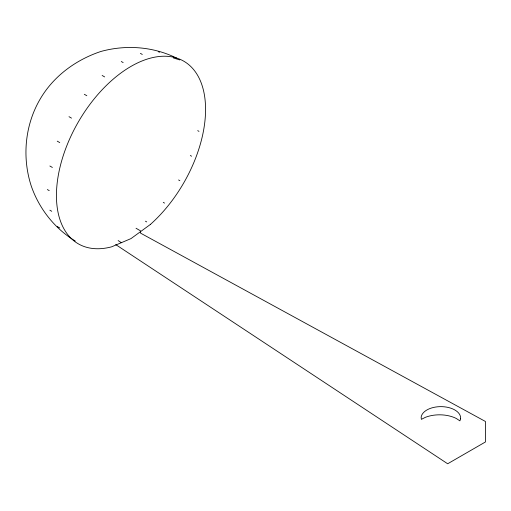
<?xml version="1.0" encoding="UTF-8"?>
<svg xmlns="http://www.w3.org/2000/svg" width="511" height="511" viewBox="0 0 511 511"><rect width="100%" height="100%" fill="white"/><g stroke="black" fill="none" stroke-linecap="round" stroke-linejoin="round"><path stroke-width="0.77" d="M176.697 58.139C153.268 46.571 126.096 44.534 100.922 51.458C75.666 59.864 53.067 76.458 39.749 99.798C24.764 125.763 22.011 157.931 31.343 186.272C39.251 208.942 54.779 228.621 75.289 241.045M173.427 57.973L179.846 59.953M158.238 51.598L159.496 52.32M140.404 53.361L142.294 54.453M121.273 61.499L123.157 62.591M102.136 75.456L104.653 76.912M197.719 130.644L198.977 131.365M84.309 94.279L86.825 95.729M190.335 155.491L191.593 156.219M68.998 116.687L71.514 118.137M178.582 179.955L179.846 180.683M57.245 141.151L59.761 142.601M163.271 202.362L164.529 203.091M49.861 165.998L52.378 167.455M145.443 221.186L146.702 221.915M136.028 228.251L140.57 230.876M47.344 189.549L49.228 190.641M49.861 210.193L51.752 211.279M57.245 226.514L59.761 227.97M115.697 244.577L447.674 463.771L485.45 441.958L485.45 421.486L140.57 233.137L140.57 231.611M118.137 240.566L121.356 242.693M460.596 418.816L459.894 420.847L456.259 418.452A25.333 14.627 0 0 0 425.484 417.276L421.371 419.359L421.141 417.289A19.776 11.414 0 0 1 442.194 406.66A19.776 11.414 0 0 1 460.596 418.816M150.304 224.514L131.008 238.592L111.705 246.8A105.458 60.886 -60 0 1 69.924 138.366A105.458 60.886 -60 0 1 192.085 67.835A105.458 60.886 -60 0 1 150.304 224.514"/></g></svg>
